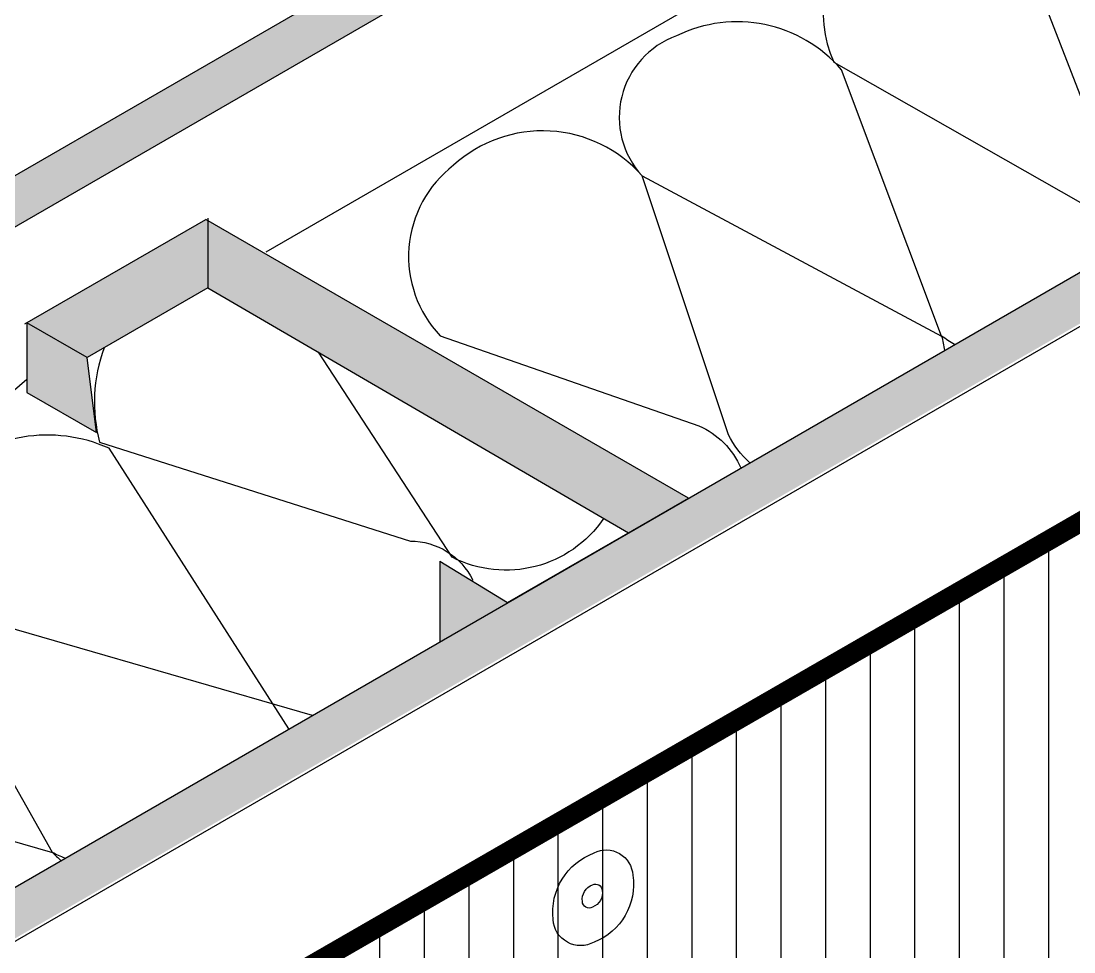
# Model space of a CAD drawing. Extents: x -129 to 6, y -4 to 100.
# Drawn here: x -28.01 to -23.287, y 52.658 to 56.834 of the extents above; entities that cross this region are included whole.
import ezdxf

# ---------------------------------------------------------------- set-up
doc = ezdxf.new("R2010")
doc.units = 0
doc.header["$LTSCALE"] = 1.5
doc.header["$MEASUREMENT"] = 0
doc.linetypes.add('DASHED', pattern=[0.75, 0.5, -0.25])
for name, color, linetype in [('FASTENING', 7, 'CONTINUOUS'), ('INSULATION', 40, 'CONTINUOUS'), ('STRUCTURE', 252, 'CONTINUOUS'), ('STRUCTURE_SHADING', 254, 'CONTINUOUS'), ('TYVEK', 160, 'DASHED')]:
    doc.layers.add(name, color=color, linetype=linetype)

msp = doc.modelspace()

# ---------------------------------------------------------------- hatches: boundary and pattern name
at = {"layer": 'STRUCTURE'}
h = msp.add_hatch(dxfattribs=at)
h.set_pattern_fill('AR-SAND', color=256, scale=0.25, style=0)
h.set_pattern_definition([(37.50000000000001, (-3.223020874083698, -0.3029491067983869), (-0.01574833952740204, 0.4817059422532897), [0, -0.38, 0, -0.425, 0, -0.40625]), (7.499999999999999, (-3.223020874083698, -0.3029491067983869), (0.4424441763169318, 0.7055365163074351), [0, -0.205, 0, -0.3425, 0, -0.13125]), (327.5, (-3.530520874083698, -0.3029491067983869), (0.7785354654378738, 0.001414763384241124), [0, -0.125, 0, -0.45, 0, -0.5875]), (317.5, (-3.530520874083698, -0.3029491067983869), (0.7515316511430733, 0.2194188912335623), [0, -0.0625, 0, -0.295, 0, -0.3375])])
h.paths.add_polyline_path([(-36.6040211569095, 50.96491950654592), (-36.80402115690943, 51.08038956038381), (-36.80768808552841, 38.38881555662954), (-36.77693107381246, 38.37105798763587), (-36.6040211569095, 38.47088757470534)])
h.paths.add_polyline_path([(-23.54495033543061, 58.50457756069285), (-23.75246109095424, 58.61571127780691), (-36.80402115690924, 51.08038956038371), (-36.60402115690924, 50.96491950654577)])
h.paths.add_polyline_path([(-36.6040211569095, 38.47088757470534), (-36.77693107381245, 38.37105798763586), (-36.6040211569095, 38.27122840056639)])
h = msp.add_hatch(dxfattribs=at)
h.set_pattern_fill('AR-SAND', color=256, scale=0.25, style=0)
h.set_pattern_definition([(37.50000000000001, (-4.773322672650298, -0.5525579227162254), (-0.01574833952740204, 0.4817059422532897), [0, -0.38, 0, -0.425, 0, -0.40625]), (7.499999999999999, (-4.773322672650298, -0.5525579227162254), (0.4424441763169318, 0.7055365163074351), [0, -0.205, 0, -0.3425, 0, -0.13125]), (327.5, (-5.080822672650299, -0.5525579227162254), (0.7785354654378738, 0.001414763384241124), [0, -0.125, 0, -0.45, 0, -0.5875]), (317.5, (-5.080822672650299, -0.5525579227162254), (0.7515316511430733, 0.2194188912335623), [0, -0.0625, 0, -0.295, 0, -0.3375])])
h.paths.add_polyline_path([(-20.77988539374353, 56.90816657228302), (-20.98739614926717, 57.01930028939709), (-28.8874357182341, 52.45821031764456), (-28.68743571823408, 52.34274026380662)])
h.paths.add_polyline_path([(-28.67572445369182, 52.3359787620706), (-28.88743571823409, 52.45821031764455, 0.02202440919495274), (-30.0739268989961, 50.96016509151131, 0.06029966926027795), (-30.5711501125926, 50.06732833624255, 0.04506024657636597), (-30.91364535481512, 48.95070541885063, 0.02073115222964359), (-31.16284121862345, 47.46423683409245, -0.04479910819463411), (-31.35126912025023, 46.59796780833007, -0.02091384948871538), (-31.54088851474405, 46.07122198252299, -0.05565526587535707), (-31.84434460543664, 45.51384010845659, -0.01612494577826618), (-32.44883394781028, 44.70532972939123, -0.03370422444087551), (-32.93447273615042, 44.17520509492844), (-33.99387236006825, 43.16469633731224), (-33.79387236006831, 43.04922628347437), (-33.79387236006831, 43.02379452873272), (-32.76882172685037, 44.00153948774649, 0.03370422444086479), (-32.26135150772971, 44.555495371978, 0.01612494577826873), (-31.6475951986421, 45.37640040922087, 0.05565526587535749), (-31.31867039765097, 45.98056268385148, 0.02091384948871565), (-31.12225369436515, 46.52619082938362, 0.04479910819463601), (-30.92470308118325, 47.43440015370545, -0.02073115222964427), (-30.67879629864293, 48.90124916732429, -0.04506024657635373), (-30.34896028991446, 49.97659971507893, -0.06032015627787331), (-29.87960718239409, 50.81931069331373, -0.02256722528568807)])
h.paths.add_polyline_path([(-33.7938723600683, 43.04922628347436), (-33.99387236006825, 43.16469633731224), (-33.99569936717196, 39.97680286214347), (-33.7938723600683, 40.0933277390245)])
h.paths.add_polyline_path([(-33.7938723600683, 40.09332773902451), (-33.99569936717196, 39.97680286214348), (-33.99703387144406, 37.6482637705297), (-33.79387236006831, 37.76555912381147)])
h.paths.add_polyline_path([(-33.7938723600683, 37.76555912381147), (-33.99703387144407, 37.6482637705297), (-33.99753928868721, 36.76637539231039), (-33.7938723600683, 36.64878823624723)])
at = {"layer": 'STRUCTURE_SHADING', "linetype": 'CONTINUOUS'}
h = msp.add_hatch(color=256, dxfattribs=at)
h.paths.add_polyline_path([(-27.71275538233285, 55.32391232579296), (-27.98338832101556, 55.48016232579304), (-27.98338832101546, 55.16766232579298), (-27.67088832101559, 54.98724036667129)])
h.paths.add_polyline_path([(-27.17148950496765, 55.63641232579304), (-27.17148950496766, 55.93807148398391), (-27.18087794937279, 55.94349190488849), (-27.98338832101558, 55.48016232579305), (-27.71275538233285, 55.32391232579297)])
h.paths.add_polyline_path([(-27.17148950496766, 55.93807148398391), (-27.17148950496766, 55.63641232579302), (-25.28527382304036, 54.53791945749961), (-25.01581443990835, 54.69349190488656)])
h.paths.add_polyline_path([(-25.82771325595634, 54.22474190488646), (-26.1308248115545, 54.41058428491478), (-26.1308248115545, 54.04974036666735)])
at = {"layer": 'TYVEK', "linetype": 'CONTINUOUS'}
h = msp.add_hatch(dxfattribs=at)
h.set_pattern_fill('_USER', color=23, scale=0.2, angle=90, style=0, pattern_type=0)
h.set_pattern_definition([(90, (0, 0.5370765465768201), (-0.2, 1.224646799147353e-17), [])])
edge = h.paths.add_edge_path()
edge.add_line((-28.07220418100133, 51.81084708291611), (-20.76817412920017, 56.0210501154789))
edge.add_line((-20.76817412920017, 56.0210501154789), (-20.76817412920017, 51.7622399462479))
edge.add_arc((-24.12298647113984, 47.37030652775704), 5.942619030519793, 131.6484600270024, 173.5477893954785)
edge.add_arc((-36.79331772751821, 48.3732301377626), 6.773648390752715, 310.91725342855193, 357.1641438401333, ccw=False)
edge.add_line((-32.35679212268926, 43.25468023771825), (-32.35679212268926, 38.48503441156195))
edge.add_line((-32.35679212268926, 38.48503441156195), (-30.17115720131352, 39.74691132176848))
edge.add_line((-30.17115720131351, 39.74691132176848), (-30.17115720131352, 42.87733095414973))
edge.add_line((-27.14132927906504, 48.11933233771269), (-30.17115720131352, 42.87733095414973))
edge.add_line((-27.14132927906503, 48.11933233771268), (-20.76817412920018, 51.79295867121025))

# ---------------------------------------------------------------- linework, layer by layer
at = {"layer": 'FASTENING'}
for points in [[(-25.43910443180444, 53.10173652930404, -0.546252201092799), (-25.26589935104755, 53.00173652930403, -0.3537160203436517), (-25.43910443180444, 52.70173652930404, -0.5560120530374328), (-25.62301641910492, 52.8031984273002, -0.3458248453514607), (-25.43910443180444, 53.10173652930404, -1.000000000000007)], [(-25.44606899192696, 52.95865380151923, -0.546252201092799), (-25.40276772173774, 52.93365380151923, -0.3537160203436517), (-25.44606899192696, 52.85865380151923, -0.5560120530374328), (-25.49204698875208, 52.88401927601827, -0.3458248453514607), (-25.44606899192696, 52.95865380151923, -1.000000000000007)]]:
    msp.add_lwpolyline(points, format="xyb", dxfattribs=at)
at = {"layer": 'INSULATION'}
for points in [[(-26.91024501069578, 55.79808274670089), (-22.88370440893528, 58.12280704703022)], [(-34.27951011045165, 49.79044458986036), (-27.98338832101549, 55.22752674851657)]]:
    msp.add_lwpolyline(points, dxfattribs=at)
for points in [[(-23.00037392464096, 55.85710702891429, -0.007777833478206929), (-23.01252142217114, 55.86664752561384), (-23.49490089791034, 57.11326441963832, 0.4411467991369616), (-24.21847306250218, 57.27167433502871, 0.3448708299361884), (-24.36341649169696, 56.64894911408599), (-23.17101724052987, 55.96995865059138, -0.1816266251347483), (-22.99759106623985, 55.85871371296126, -0.1816266251347483)], [(-23.8224929321762, 55.38245639860671, -0.02638599692185849), (-23.88018270639571, 55.4204637643796), (-24.32976643320172, 56.61531692100116, 0.3427013915771003), (-25.07007214657006, 56.76666076936531, 0.5367475441717707), (-25.22390246089644, 56.13935546338297), (-23.88018270639571, 55.4204637643796, -0.03202871412555263), (-23.86805965525998, 55.3561484387681, -0.03202871412555263)], [(-24.74050001967559, 54.85244475951957, -0.09363444631589324), (-24.83659480262102, 54.97806816617262), (-25.22390246089644, 56.13935546338297, 0.4190233518637325), (-26.06965564775497, 56.18675444505621, 0.4440705377667838), (-26.13005636662533, 55.42138427166694), (-24.96912197108455, 55.01780203672008, -0.1889720325962662), (-24.7813957462303, 54.82883360078446, -0.1889720325962662)], [(-27.63713970839676, 55.36756905549495, 0.1556534662014546), (-27.65748977974362, 54.94441190969712), (-26.2635792819183, 54.5006684588742, -0.2860753718579096), (-25.98348578360403, 54.32551805746544)], [(-25.39653382867629, 54.60271497578972, -0.3785073468656779), (-26.07540381171973, 54.42806811698819), (-26.67638337199332, 55.34807278894593)], [(-26.80931128394753, 53.65801601919375), (-27.61494553337045, 54.91679941120992, 0.3022487078637426), (-28.35136642258557, 54.79514220297878, 0.3254773018761404), (-28.44183736685462, 54.22229013978367), (-26.70361658603138, 53.71903888148755)], [(-27.81345102412043, 53.07827566989672, -0.01957912682887959), (-27.8696343739946, 53.10352782413793), (-28.50958086101254, 54.23756978473733, 0.4196590541152587), (-29.3331369412348, 53.95026639022993, 0.6628890130937124), (-29.25156725063151, 53.50239053837313), (-27.8696343739946, 53.10352782413793, -0.03099049943975664), (-27.83197251465633, 53.06758228235002)]]:
    msp.add_lwpolyline(points, format="xyb", dxfattribs=at)
at = {"layer": 'STRUCTURE'}
for p, q in [((-27.9927767654207, 55.47474190488848), (-27.18087794937277, 55.9434919048885)), ((-25.01581443990887, 54.69349190488686), (-27.18087794936995, 55.94349190488686)), ((-27.17148950496766, 55.94891232579305), (-27.17148950496766, 55.63641232579305)), ((-25.82771325595962, 54.22474190488848), (-25.17819420312128, 54.5997419048885)), ((-26.1308248115545, 54.41058428491478), (-25.82771325595962, 54.22474190488848))]:
    msp.add_line(p, q, dxfattribs=at)
msp.add_lwpolyline([(-36.60402115690923, 50.96491950654577), (-36.80402115690923, 51.0803895603837), (-23.75246109095425, 58.61571127780692), (-23.54495033543061, 58.50457756069284), (-36.60402115690948, 50.96491950654562)], close=True, dxfattribs=at)
for points in [[(-28.67572445369181, 52.33597876207059), (-28.88743571823409, 52.45821031764455), (-20.98739614926717, 57.01930028939709), (-20.76817412920017, 56.90140507054635), (-28.67572445369181, 52.33597876207059)], [(-27.17148950496766, 55.94891232579306), (-27.17148950496766, 55.63641232579305), (-27.71275538233285, 55.32391232579297)], [(-27.17148950496766, 55.93807148398392), (-27.17148950496766, 55.63641232579302), (-25.2852738230437, 54.53791945750157), (-25.01581443991258, 54.693491904889)], [(-27.98338832101557, 55.48016232579305), (-27.98338832101546, 55.16766232579297), (-27.67088832101559, 54.98724036667129), (-27.71275538233285, 55.32391232579297), (-27.98338832101557, 55.48016232579305)], [(-26.1308248115545, 54.41058428491478), (-26.1308248115545, 54.04974036667156)]]:
    msp.add_lwpolyline(points, dxfattribs=at)
at = {"layer": 'TYVEK', "color": 23, "const_width": 0.09}
msp.add_lwpolyline([(-28.07220418100133, 51.81084708291611), (-20.76817412920017, 56.0210501154789), (-20.76817412920017, 51.7622399462479)], dxfattribs=at)

doc.saveas('drawing.dxf')
